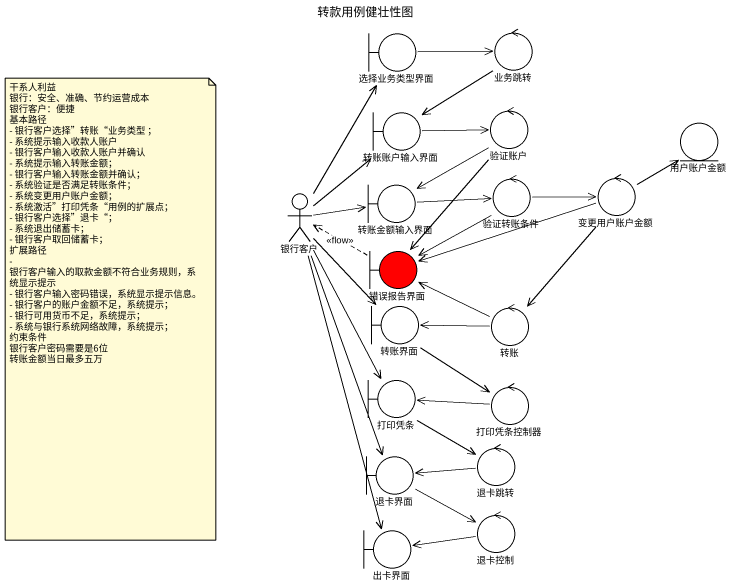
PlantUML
@startuml
title 转款用例健壮性图
boundary 选择业务类型界面
control 业务跳转
boundary 转账账户输入界面
control 验证账户
entity 用户账户金额
actor 银行客户
boundary 转账金额输入界面
control 验证转账条件
control 变更用户账户金额
boundary 错误报告界面 #FF0000
boundary 转账界面
control 转账
boundary 打印凭条
control 打印凭条控制器
boundary 退卡界面
control 退卡跳转
control 退卡控制
boundary 出卡界面
选择业务类型界面 -right-> 业务跳转
业务跳转 --> 转账账户输入界面
转账账户输入界面 -right-> 验证账户
验证账户 --> 转账金额输入界面
验证账户 --> 错误报告界面
银行客户 -up-> 选择业务类型界面
银行客户 -up-> 转账账户输入界面
银行客户 -right-> 转账金额输入界面
银行客户 --> 转账界面
银行客户 --> 打印凭条
银行客户 --> 退卡界面
银行客户 --> 出卡界面
转账金额输入界面 -right-> 验证转账条件
验证转账条件 -right-> 变更用户账户金额
验证转账条件 --> 错误报告界面
变更用户账户金额 -up-> 用户账户金额
变更用户账户金额 -left-> 错误报告界面
变更用户账户金额 --> 转账
错误报告界面 .left.> 银行客户 : <<flow>>
转账界面 --> 打印凭条控制器
转账 -left-> 错误报告界面
转账 -left-> 转账界面
打印凭条 --> 退卡跳转
打印凭条控制器 -left-> 打印凭条
退卡界面 -right-> 退卡控制
退卡跳转 -left-> 退卡界面
退卡控制 -left-> 出卡界面
note as N1
  干系人利益
  银行：安全、准确、节约运营成本
  银行客户：便捷
  基本路径
  - 银行客户选择”转账“业务类型 ；
  - 系统提示输入收款人账户
  - 银行客户输入收款人账户并确认
  - 系统提示输入转账金额；
  - 银行客户输入转账金额并确认；
  - 系统验证是否满足转账条件；
  - 系统变更用户账户金额；
  - 系统激活”打印凭条“用例的扩展点；
  - 银行客户选择”退卡“；
  - 系统退出储蓄卡；
  - 银行客户取回储蓄卡；
  扩展路径
  - 银行客户输入的取款金额不符合业务规则，系统显示提示
  - 银行客户输入密码错误，系统显示提示信息。
  - 银行客户的账户金额不足，系统提示；
  - 银行可用货币不足，系统提示；
  - 系统与银行系统网络故障，系统提示；
  约束条件
  银行客户密码需要是6位
  转账金额当日最多五万
end note
@enduml
